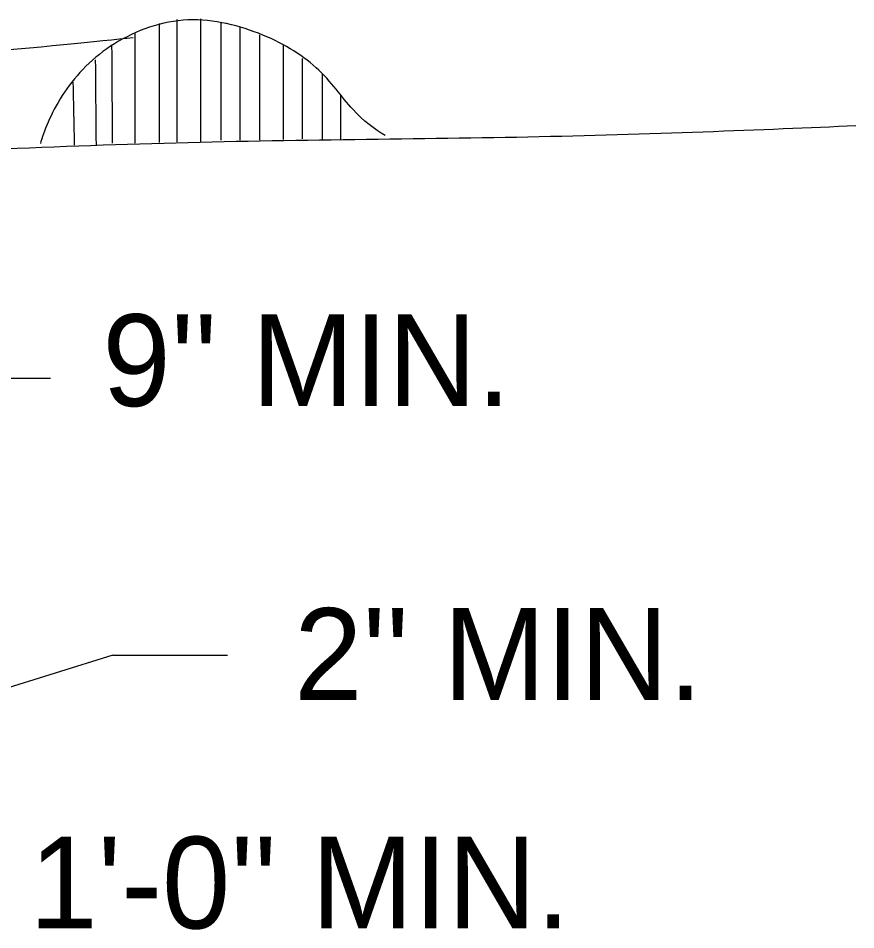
# Model space of a CAD drawing. Extents: x 1000 to 1036.3, y 1000 to 1022.
# Drawn here: x 1019.996 to 1021.821, y 1015.882 to 1017.868 of the extents above; entities that cross this region are included whole.
import ezdxf

# ---------------------------------------------------------------- set-up
doc = ezdxf.new("R2010")
doc.units = 0
doc.layers.add('Level 1', color=7, linetype='Continuous')

msp = doc.modelspace()

# ---------------------------------------------------------------- linework, layer by layer
at = {"layer": 'Level 1'}
for p, q in [((1019.816, 1017.084), (1020.066, 1017.084)), ((1020.202, 1016.4799), (1019.8184, 1016.3611)), ((1020.202, 1016.4799), (1020.452, 1016.4799))]:
    msp.add_line(p, q, dxfattribs=at)
for points, degree in [([(1020.7951, 1017.6126), (1020.7723, 1017.6268), (1020.7242, 1017.661), (1020.6547, 1017.7652), (1020.5265, 1017.8414), (1020.3542, 1017.8818), (1020.1865, 1017.8149), (1020.0819, 1017.7011), (1020.0508, 1017.6197), (1020.044, 1017.5952)], 3), ([(1020.3412, 1017.8654), (1020.3412, 1017.5986)], 1), ([(1020.3929, 1017.8668), (1020.3929, 1017.5986)], 1), ([(1020.4373, 1017.8597), (1020.4373, 1017.6029)], 1), ([(1020.3027, 1017.8567), (1020.3027, 1017.5972)], 1), ([(1020.4787, 1017.8482), (1020.4787, 1017.6029)], 1), ([(1018.5732, 1017.7391), (1018.6737, 1017.7376), (1018.9482, 1017.7369), (1019.4342, 1017.7623), (1019.8918, 1017.7896), (1020.1745, 1017.8186), (1020.2464, 1017.8264)], 3), ([(1020.2495, 1017.8352), (1020.2495, 1017.5957)], 1), ([(1020.5216, 1017.8324), (1020.5216, 1017.6029)], 1), ([(1020.1993, 1017.8094), (1020.2007, 1017.5957)], 1), ([(1020.5733, 1017.8109), (1020.5733, 1017.6043)], 1), ([(1020.1637, 1017.7779), (1020.1653, 1017.5914)], 1), ([(1020.6147, 1017.7808), (1020.6147, 1017.6057)], 1), ([(1020.6577, 1017.7463), (1020.6577, 1017.6043)], 1), ([(1020.115, 1017.7291), (1020.1179, 1017.5914)], 1), ([(1020.6976, 1017.7018), (1020.6976, 1017.6043)], 1), ([(1018.6092, 1017.5515), (1018.8597, 1017.5516), (1019.4237, 1017.5553), (1020.2955, 1017.6033), (1021.1162, 1017.6051), (1021.6227, 1017.6257), (1021.8206, 1017.6344)], 3)]:
    msp.add_open_spline(points, degree=degree, dxfattribs=at)

# ---------------------------------------------------------------- texts
for s, p in [("9'' MIN.", (1020.1792, 1017.023)), ("2'' MIN.", (1020.597, 1016.3826)), ("1'-0'' MIN.", (1020.0202, 1015.8845))]:
    msp.add_text(s, height=0.2, dxfattribs=at).set_placement(p)

doc.saveas('drawing.dxf')
